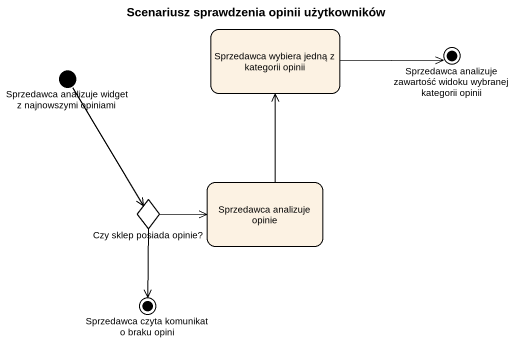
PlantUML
@startuml
title Scenariusz sprawdzenia opinii użytkowników
hide empty description
state "Sprzedawca wybiera jedną z kategorii opinii" as Sprzedawca_wybiera_jedną_z
state "Sprzedawca analizuje widget z najnowszymi opiniami" as Sprzedawca_analizuje_widget <<start>>
state "Sprzedawca analizuje zawartość widoku wybranej kategorii opinii" as Sprzedawca_analizuje <<end>>
state "Sprzedawca analizuje opinie" as Sprzedawca_analizuje_opinie
state "Czy sklep posiada opinie?" as Czy_sklep_posiada_opinie <<choice>>
state "Sprzedawca czyta komunikat o braku opini" as Sprzedawca_czyta_komunikat <<end>>
Sprzedawca_wybiera_jedną_z -right-> Sprzedawca_analizuje
Sprzedawca_analizuje_widget --> Czy_sklep_posiada_opinie
Sprzedawca_analizuje_opinie -up-> Sprzedawca_wybiera_jedną_z
Czy_sklep_posiada_opinie -right-> Sprzedawca_analizuje_opinie
Czy_sklep_posiada_opinie --> Sprzedawca_czyta_komunikat
@enduml
